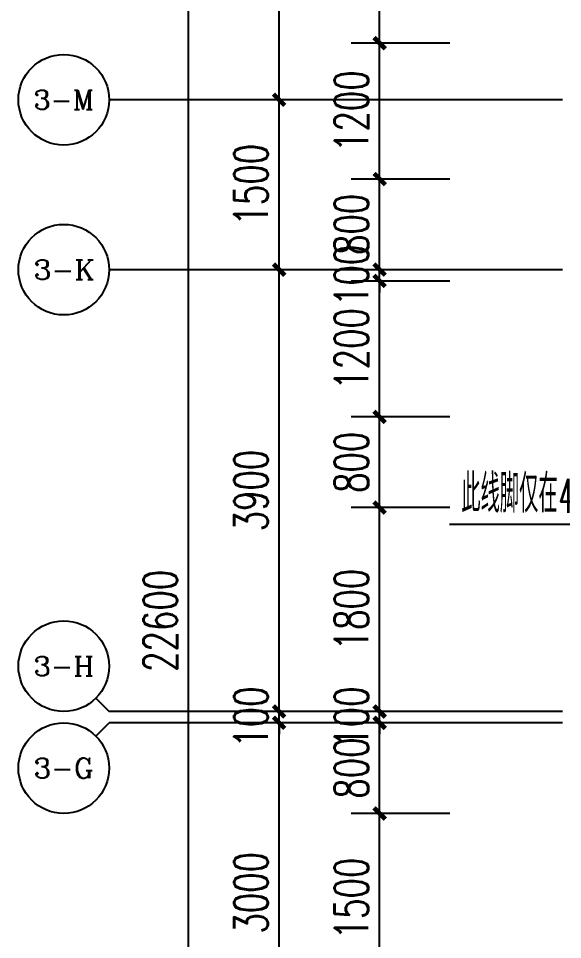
# Model space of a CAD drawing. Extents: x -59851 to 653804, y -249523 to 437614.
# Drawn here: x -49789 to -44989, y 75192 to 83324 of the extents above; entities that cross this region are included whole.
import ezdxf
from ezdxf.enums import TextEntityAlignment as Align

# ---------------------------------------------------------------- set-up
doc = ezdxf.new("R2010")
doc.units = 0
doc.header["$LTSCALE"] = 1000
doc.header["$MEASUREMENT"] = 0
for name, color, linetype in [('A-第三道尺寸线', 105, 'Continuous'), ('AXIS', 3, 'Continuous'), ('AXIS_TEXT', 7, 'Continuous'), ('DIM_LEAD', 3, 'Continuous'), ('PUB_TEXT', 7, 'Continuous')]:
    doc.layers.add(name, color=color, linetype=linetype)
doc.styles.add('_TCH_AXIS', font='COMPLEX', dxfattribs={"bigfont": 'GBCBIG'})
doc.styles.add('_TCH_DIM', font='SIMPLEX.shx', dxfattribs={"width": 0.7, "bigfont": 'GBCBIG.shx'})
doc.styles.add('_TCH_DIM_T3', font='SIMPLEX.shx', dxfattribs={"width": 0.705882, "bigfont": 'GBCBIG.shx'})
doc.styles.add('COMPLEX', font='COMPLEX')
doc.dimstyles.new('_TCH_ARCH&&100', dxfattribs={"dimtxt": 297.5, "dimasz": 100, "dimexe": 250, "dimexo": 300, "dimgap": 100, "dimtad": 1, "dimdec": 0, "dimzin": 0, "dimdsep": 46, "dimtxsty": '_TCH_DIM_T3', "dimblk": 'ARCHTICK', "dimcen": 0.09, "dimclrt": 7, "dimazin": 2, "dimtfac": 1, "dimtdec": 0, "dimtix": 1, "dimtmove": 2, "dimatfit": 3, "dimfxl": 0, "dimtolj": 1, "dimtzin": 0, "dimarcsym": 0})

# ---------------------------------------------------------------- blocks, each defined once
blk = doc.blocks.new('_ArchTick')
at = {"color": 0, "linetype": 'ByBlock', "const_width": 0.4}
blk.add_lwpolyline([(-0.5, -0.5), (0.5, 0.5)], dxfattribs=at)
blk = doc.blocks.new('*D2498')
at = {"layer": 'A-第三道尺寸线', "color": 0, "lineweight": -2, "transparency": 16777216}
for p, q in [((-45984.3, 86605.7), (-46852.2, 86605.7)), ((-46602.2, 83105.7), (-46602.2, 86605.7)), ((-45984.3, 83105.7), (-46852.2, 83105.7))]:
    blk.add_line(p, q, dxfattribs=at)
at = {"layer": 'Defpoints', "color": 0, "transparency": 16777216}
for p in [(-46602.2, 86605.7), (-45684.3, 86605.7), (-45684.3, 83105.7)]:
    blk.add_point(p, dxfattribs=at)
at = {"layer": 'A-第三道尺寸线', "color": 0, "lineweight": -2, "transparency": 16777216, "xscale": 100, "yscale": 100, "zscale": 100}
for p, rotation in [((-46602.2, 86605.7), 90), ((-46602.2, 83105.7), 270)]:
    blk.add_blockref('_ArchTick', p, dxfattribs=dict(at, rotation=rotation))
at = {"layer": 'A-第三道尺寸线', "color": 7, "transparency": 16777216, "insert": (-46851, 84855.7), "char_height": 297.5, "attachment_point": 5, "rotation": 90, "style": '_TCH_DIM_T3'}
blk.add_mtext('\\A1;3500', dxfattribs=at)
blk = doc.blocks.new('*D2499')
at = {"layer": 'A-第三道尺寸线', "color": 0, "lineweight": -2, "transparency": 16777216}
for p, q in [((-45984.3, 83105.7), (-46852.2, 83105.7)), ((-46602.2, 81905.7), (-46602.2, 83105.7)), ((-45984.3, 81905.7), (-46852.2, 81905.7))]:
    blk.add_line(p, q, dxfattribs=at)
at = {"layer": 'Defpoints', "color": 0, "transparency": 16777216}
for p in [(-46602.2, 83105.7), (-45684.3, 83105.7), (-45684.3, 81905.7)]:
    blk.add_point(p, dxfattribs=at)
at = {"layer": 'A-第三道尺寸线', "color": 0, "lineweight": -2, "transparency": 16777216, "xscale": 100, "yscale": 100, "zscale": 100}
for p, rotation in [((-46602.2, 83105.7), 90), ((-46602.2, 81905.7), 270)]:
    blk.add_blockref('_ArchTick', p, dxfattribs=dict(at, rotation=rotation))
at = {"layer": 'A-第三道尺寸线', "color": 7, "transparency": 16777216, "insert": (-46851, 82505.7), "char_height": 297.5, "attachment_point": 5, "rotation": 90, "style": '_TCH_DIM_T3'}
blk.add_mtext('\\A1;1200', dxfattribs=at)
blk = doc.blocks.new('*D2500')
at = {"layer": 'A-第三道尺寸线', "color": 0, "lineweight": -2, "transparency": 16777216}
for p, q in [((-45984.3, 81905.7), (-46852.2, 81905.7)), ((-46602.2, 81105.7), (-46602.2, 81905.7)), ((-45984.3, 81105.7), (-46852.2, 81105.7))]:
    blk.add_line(p, q, dxfattribs=at)
at = {"layer": 'Defpoints', "color": 0, "transparency": 16777216}
for p in [(-46602.2, 81905.7), (-45684.3, 81905.7), (-45684.3, 81105.7)]:
    blk.add_point(p, dxfattribs=at)
at = {"layer": 'A-第三道尺寸线', "color": 0, "lineweight": -2, "transparency": 16777216, "xscale": 100, "yscale": 100, "zscale": 100}
for p, rotation in [((-46602.2, 81905.7), 90), ((-46602.2, 81105.7), 270)]:
    blk.add_blockref('_ArchTick', p, dxfattribs=dict(at, rotation=rotation))
at = {"layer": 'A-第三道尺寸线', "color": 7, "transparency": 16777216, "insert": (-46851, 81505.7), "char_height": 297.5, "attachment_point": 5, "rotation": 90, "style": '_TCH_DIM_T3'}
blk.add_mtext('\\A1;800', dxfattribs=at)
blk = doc.blocks.new('*D2501')
at = {"layer": 'A-第三道尺寸线', "color": 0, "lineweight": -2, "transparency": 16777216}
for p, q in [((-46602.2, 81105.7), (-46602.2, 81205.7)), ((-45984.3, 81105.7), (-46852.2, 81105.7)), ((-46602.2, 81005.7), (-46602.2, 81105.7)), ((-45984.3, 81005.7), (-46852.2, 81005.7)), ((-46602.2, 81005.7), (-46602.2, 80905.7))]:
    blk.add_line(p, q, dxfattribs=at)
at = {"layer": 'Defpoints', "color": 0, "transparency": 16777216}
for p in [(-46602.2, 81105.7), (-45684.3, 81105.7), (-45684.3, 81005.7)]:
    blk.add_point(p, dxfattribs=at)
at = {"layer": 'A-第三道尺寸线', "color": 0, "lineweight": -2, "transparency": 16777216, "xscale": 100, "yscale": 100, "zscale": 100}
for p, rotation in [((-46602.2, 81105.7), 270), ((-46602.2, 81005.7), 90)]:
    blk.add_blockref('_ArchTick', p, dxfattribs=dict(at, rotation=rotation))
at = {"layer": 'A-第三道尺寸线', "color": 7, "transparency": 16777216, "insert": (-46851, 81055.7), "char_height": 297.5, "attachment_point": 5, "rotation": 90, "style": '_TCH_DIM_T3'}
blk.add_mtext('\\A1;100', dxfattribs=at)
blk = doc.blocks.new('*D2502')
at = {"layer": 'A-第三道尺寸线', "color": 0, "lineweight": -2, "transparency": 16777216}
for p, q in [((-45984.3, 81005.7), (-46852.2, 81005.7)), ((-46602.2, 79805.7), (-46602.2, 81005.7)), ((-45984.3, 79805.7), (-46852.2, 79805.7))]:
    blk.add_line(p, q, dxfattribs=at)
at = {"layer": 'Defpoints', "color": 0, "transparency": 16777216}
for p in [(-46602.2, 81005.7), (-45684.3, 81005.7), (-45684.3, 79805.7)]:
    blk.add_point(p, dxfattribs=at)
at = {"layer": 'A-第三道尺寸线', "color": 0, "lineweight": -2, "transparency": 16777216, "xscale": 100, "yscale": 100, "zscale": 100}
for p, rotation in [((-46602.2, 81005.7), 90), ((-46602.2, 79805.7), 270)]:
    blk.add_blockref('_ArchTick', p, dxfattribs=dict(at, rotation=rotation))
at = {"layer": 'A-第三道尺寸线', "color": 7, "transparency": 16777216, "insert": (-46851, 80405.7), "char_height": 297.5, "attachment_point": 5, "rotation": 90, "style": '_TCH_DIM_T3'}
blk.add_mtext('\\A1;1200', dxfattribs=at)
blk = doc.blocks.new('*D2503')
at = {"layer": 'A-第三道尺寸线', "color": 0, "lineweight": -2, "transparency": 16777216}
for p, q in [((-45984.3, 79805.7), (-46852.2, 79805.7)), ((-46602.2, 79005.7), (-46602.2, 79805.7)), ((-45984.3, 79005.7), (-46852.2, 79005.7))]:
    blk.add_line(p, q, dxfattribs=at)
at = {"layer": 'Defpoints', "color": 0, "transparency": 16777216}
for p in [(-46602.2, 79805.7), (-45684.3, 79805.7), (-45684.3, 79005.7)]:
    blk.add_point(p, dxfattribs=at)
at = {"layer": 'A-第三道尺寸线', "color": 0, "lineweight": -2, "transparency": 16777216, "xscale": 100, "yscale": 100, "zscale": 100}
for p, rotation in [((-46602.2, 79805.7), 90), ((-46602.2, 79005.7), 270)]:
    blk.add_blockref('_ArchTick', p, dxfattribs=dict(at, rotation=rotation))
at = {"layer": 'A-第三道尺寸线', "color": 7, "transparency": 16777216, "insert": (-46851, 79405.7), "char_height": 297.5, "attachment_point": 5, "rotation": 90, "style": '_TCH_DIM_T3'}
blk.add_mtext('\\A1;800', dxfattribs=at)
blk = doc.blocks.new('*D2504')
at = {"layer": 'A-第三道尺寸线', "color": 0, "lineweight": -2, "transparency": 16777216}
for p, q in [((-45984.3, 79005.7), (-46852.2, 79005.7)), ((-46602.2, 77205.7), (-46602.2, 79005.7)), ((-45984.3, 77205.7), (-46852.2, 77205.7))]:
    blk.add_line(p, q, dxfattribs=at)
at = {"layer": 'Defpoints', "color": 0, "transparency": 16777216}
for p in [(-46602.2, 79005.7), (-45684.3, 79005.7), (-45684.3, 77205.7)]:
    blk.add_point(p, dxfattribs=at)
at = {"layer": 'A-第三道尺寸线', "color": 0, "lineweight": -2, "transparency": 16777216, "xscale": 100, "yscale": 100, "zscale": 100}
for p, rotation in [((-46602.2, 79005.7), 90), ((-46602.2, 77205.7), 270)]:
    blk.add_blockref('_ArchTick', p, dxfattribs=dict(at, rotation=rotation))
at = {"layer": 'A-第三道尺寸线', "color": 7, "transparency": 16777216, "insert": (-46851, 78105.7), "char_height": 297.5, "attachment_point": 5, "rotation": 90, "style": '_TCH_DIM_T3'}
blk.add_mtext('\\A1;1800', dxfattribs=at)
blk = doc.blocks.new('*D2505')
at = {"layer": 'A-第三道尺寸线', "color": 0, "lineweight": -2, "transparency": 16777216}
for p, q in [((-46602.2, 77205.7), (-46602.2, 77305.7)), ((-45984.3, 77205.7), (-46852.2, 77205.7)), ((-46602.2, 77105.7), (-46602.2, 77205.7)), ((-45984.3, 77105.7), (-46852.2, 77105.7)), ((-46602.2, 77105.7), (-46602.2, 77005.7))]:
    blk.add_line(p, q, dxfattribs=at)
at = {"layer": 'Defpoints', "color": 0, "transparency": 16777216}
for p in [(-46602.2, 77205.7), (-45684.3, 77205.7), (-45684.3, 77105.7)]:
    blk.add_point(p, dxfattribs=at)
at = {"layer": 'A-第三道尺寸线', "color": 0, "lineweight": -2, "transparency": 16777216, "xscale": 100, "yscale": 100, "zscale": 100}
for p, rotation in [((-46602.2, 77205.7), 270), ((-46602.2, 77105.7), 90)]:
    blk.add_blockref('_ArchTick', p, dxfattribs=dict(at, rotation=rotation))
at = {"layer": 'A-第三道尺寸线', "color": 7, "transparency": 16777216, "insert": (-46851, 77155.7), "char_height": 297.5, "attachment_point": 5, "rotation": 90, "style": '_TCH_DIM_T3'}
blk.add_mtext('\\A1;100', dxfattribs=at)
blk = doc.blocks.new('*D2506')
at = {"layer": 'A-第三道尺寸线', "color": 0, "lineweight": -2, "transparency": 16777216}
for p, q in [((-45984.3, 77105.7), (-46852.2, 77105.7)), ((-46602.2, 76305.7), (-46602.2, 77105.7)), ((-45984.3, 76305.7), (-46852.2, 76305.7))]:
    blk.add_line(p, q, dxfattribs=at)
at = {"layer": 'Defpoints', "color": 0, "transparency": 16777216}
for p in [(-46602.2, 77105.7), (-45684.3, 77105.7), (-45684.3, 76305.7)]:
    blk.add_point(p, dxfattribs=at)
at = {"layer": 'A-第三道尺寸线', "color": 0, "lineweight": -2, "transparency": 16777216, "xscale": 100, "yscale": 100, "zscale": 100}
for p, rotation in [((-46602.2, 77105.7), 90), ((-46602.2, 76305.7), 270)]:
    blk.add_blockref('_ArchTick', p, dxfattribs=dict(at, rotation=rotation))
at = {"layer": 'A-第三道尺寸线', "color": 7, "transparency": 16777216, "insert": (-46851, 76705.7), "char_height": 297.5, "attachment_point": 5, "rotation": 90, "style": '_TCH_DIM_T3'}
blk.add_mtext('\\A1;800', dxfattribs=at)
blk = doc.blocks.new('*D2507')
at = {"layer": 'A-第三道尺寸线', "color": 0, "lineweight": -2, "transparency": 16777216}
for p, q in [((-45984.3, 76305.7), (-46852.2, 76305.7)), ((-46602.2, 74805.7), (-46602.2, 76305.7)), ((-45984.3, 74805.7), (-46852.2, 74805.7))]:
    blk.add_line(p, q, dxfattribs=at)
at = {"layer": 'Defpoints', "color": 0, "transparency": 16777216}
for p in [(-46602.2, 76305.7), (-45684.3, 76305.7), (-45684.3, 74805.7)]:
    blk.add_point(p, dxfattribs=at)
at = {"layer": 'A-第三道尺寸线', "color": 0, "lineweight": -2, "transparency": 16777216, "xscale": 100, "yscale": 100, "zscale": 100}
for p, rotation in [((-46602.2, 76305.7), 90), ((-46602.2, 74805.7), 270)]:
    blk.add_blockref('_ArchTick', p, dxfattribs=dict(at, rotation=rotation))
at = {"layer": 'A-第三道尺寸线', "color": 7, "transparency": 16777216, "insert": (-46851, 75555.7), "char_height": 297.5, "attachment_point": 5, "rotation": 90, "style": '_TCH_DIM_T3'}
blk.add_mtext('\\A1;1500', dxfattribs=at)
blk = doc.blocks.new('*D2873')
at = {"layer": 'AXIS', "color": 0, "lineweight": -2, "transparency": 16777216}
for p, q in [((-45288.6, 77105.7), (-47738.6, 77105.7)), ((-47488.6, 74105.7), (-47488.6, 77105.7)), ((-45288.6, 74105.7), (-47738.6, 74105.7))]:
    blk.add_line(p, q, dxfattribs=at)
at = {"layer": 'Defpoints', "color": 0, "transparency": 16777216}
for p in [(-47488.6, 77105.7), (-44988.6, 77105.7), (-44988.6, 74105.7)]:
    blk.add_point(p, dxfattribs=at)
at = {"layer": 'AXIS', "color": 0, "lineweight": -2, "transparency": 16777216, "xscale": 100, "yscale": 100, "zscale": 100}
for p, rotation in [((-47488.6, 77105.7), 90), ((-47488.6, 74105.7), 270)]:
    blk.add_blockref('_ArchTick', p, dxfattribs=dict(at, rotation=rotation))
at = {"layer": 'AXIS', "color": 7, "transparency": 16777216, "insert": (-47737.3, 75605.7), "char_height": 297.5, "attachment_point": 5, "rotation": 90, "style": '_TCH_DIM_T3'}
blk.add_mtext('\\A1;3000', dxfattribs=at)
blk = doc.blocks.new('*D2874')
at = {"layer": 'AXIS', "color": 0, "lineweight": -2, "transparency": 16777216}
for p, q in [((-47488.6, 77205.7), (-47488.6, 77305.7)), ((-45288.6, 77205.7), (-47738.6, 77205.7)), ((-47488.6, 77105.7), (-47488.6, 77205.7)), ((-45288.6, 77105.7), (-47738.6, 77105.7)), ((-47488.6, 77105.7), (-47488.6, 77005.7))]:
    blk.add_line(p, q, dxfattribs=at)
at = {"layer": 'Defpoints', "color": 0, "transparency": 16777216}
for p in [(-47488.6, 77205.7), (-44988.6, 77205.7), (-44988.6, 77105.7)]:
    blk.add_point(p, dxfattribs=at)
at = {"layer": 'AXIS', "color": 0, "lineweight": -2, "transparency": 16777216, "xscale": 100, "yscale": 100, "zscale": 100}
for p, rotation in [((-47488.6, 77205.7), 270), ((-47488.6, 77105.7), 90)]:
    blk.add_blockref('_ArchTick', p, dxfattribs=dict(at, rotation=rotation))
at = {"layer": 'AXIS', "color": 7, "transparency": 16777216, "insert": (-47737.3, 77155.7), "char_height": 297.5, "attachment_point": 5, "rotation": 90, "style": '_TCH_DIM_T3'}
blk.add_mtext('\\A1;100', dxfattribs=at)
blk = doc.blocks.new('*D2875')
at = {"layer": 'AXIS', "color": 0, "lineweight": -2, "transparency": 16777216}
for p, q in [((-45288.6, 81105.7), (-47738.6, 81105.7)), ((-47488.6, 77205.7), (-47488.6, 81105.7)), ((-45288.6, 77205.7), (-47738.6, 77205.7))]:
    blk.add_line(p, q, dxfattribs=at)
at = {"layer": 'Defpoints', "color": 0, "transparency": 16777216}
for p in [(-47488.6, 81105.7), (-44988.6, 81105.7), (-44988.6, 77205.7)]:
    blk.add_point(p, dxfattribs=at)
at = {"layer": 'AXIS', "color": 0, "lineweight": -2, "transparency": 16777216, "xscale": 100, "yscale": 100, "zscale": 100}
for p, rotation in [((-47488.6, 81105.7), 90), ((-47488.6, 77205.7), 270)]:
    blk.add_blockref('_ArchTick', p, dxfattribs=dict(at, rotation=rotation))
at = {"layer": 'AXIS', "color": 7, "transparency": 16777216, "insert": (-47737.3, 79155.7), "char_height": 297.5, "attachment_point": 5, "rotation": 90, "style": '_TCH_DIM_T3'}
blk.add_mtext('\\A1;3900', dxfattribs=at)
blk = doc.blocks.new('*D2876')
at = {"layer": 'AXIS', "color": 0, "lineweight": -2, "transparency": 16777216}
for p, q in [((-45288.6, 82605.7), (-47738.6, 82605.7)), ((-47488.6, 81105.7), (-47488.6, 82605.7)), ((-45288.6, 81105.7), (-47738.6, 81105.7))]:
    blk.add_line(p, q, dxfattribs=at)
at = {"layer": 'Defpoints', "color": 0, "transparency": 16777216}
for p in [(-47488.6, 82605.7), (-44988.6, 82605.7), (-44988.6, 81105.7)]:
    blk.add_point(p, dxfattribs=at)
at = {"layer": 'AXIS', "color": 0, "lineweight": -2, "transparency": 16777216, "xscale": 100, "yscale": 100, "zscale": 100}
for p, rotation in [((-47488.6, 82605.7), 90), ((-47488.6, 81105.7), 270)]:
    blk.add_blockref('_ArchTick', p, dxfattribs=dict(at, rotation=rotation))
at = {"layer": 'AXIS', "color": 7, "transparency": 16777216, "insert": (-47737.3, 81855.7), "char_height": 297.5, "attachment_point": 5, "rotation": 90, "style": '_TCH_DIM_T3'}
blk.add_mtext('\\A1;1500', dxfattribs=at)
blk = doc.blocks.new('*D2877')
at = {"layer": 'AXIS', "color": 0, "lineweight": -2, "transparency": 16777216}
for p, q in [((-45288.6, 87405.7), (-47738.6, 87405.7)), ((-47488.6, 82605.7), (-47488.6, 87405.7)), ((-45288.6, 82605.7), (-47738.6, 82605.7))]:
    blk.add_line(p, q, dxfattribs=at)
at = {"layer": 'Defpoints', "color": 0, "transparency": 16777216}
for p in [(-47488.6, 87405.7), (-44988.6, 87405.7), (-44988.6, 82605.7)]:
    blk.add_point(p, dxfattribs=at)
at = {"layer": 'AXIS', "color": 0, "lineweight": -2, "transparency": 16777216, "xscale": 100, "yscale": 100, "zscale": 100}
for p, rotation in [((-47488.6, 87405.7), 90), ((-47488.6, 82605.7), 270)]:
    blk.add_blockref('_ArchTick', p, dxfattribs=dict(at, rotation=rotation))
at = {"layer": 'AXIS', "color": 7, "transparency": 16777216, "insert": (-47737.3, 85005.7), "char_height": 297.5, "attachment_point": 5, "rotation": 90, "style": '_TCH_DIM_T3'}
blk.add_mtext('\\A1;4800', dxfattribs=at)
blk = doc.blocks.new('*D2879')
at = {"layer": 'AXIS', "color": 0, "lineweight": -2, "transparency": 16777216}
for p, q in [((-47152.2, 89305.7), (-48538.6, 89305.7)), ((-48288.6, 66705.7), (-48288.6, 89305.7)), ((-47152.2, 66705.7), (-48538.6, 66705.7))]:
    blk.add_line(p, q, dxfattribs=at)
at = {"layer": 'Defpoints', "color": 0, "transparency": 16777216}
for p in [(-48288.6, 89305.7), (-46852.2, 89305.7), (-46852.2, 66705.7)]:
    blk.add_point(p, dxfattribs=at)
at = {"layer": 'AXIS', "color": 0, "lineweight": -2, "transparency": 16777216, "xscale": 100, "yscale": 100, "zscale": 100}
for p, rotation in [((-48288.6, 89305.7), 90), ((-48288.6, 66705.7), 270)]:
    blk.add_blockref('_ArchTick', p, dxfattribs=dict(at, rotation=rotation))
at = {"layer": 'AXIS', "color": 7, "transparency": 16777216, "insert": (-48537.3, 78005.7), "char_height": 297.5, "attachment_point": 5, "rotation": 90, "style": '_TCH_DIM_T3'}
blk.add_mtext('\\A1;22600', dxfattribs=at)
blk = doc.blocks.new('_AXISO')
blk.add_circle((0, 0), 0.5)
at = {"layer": 'AXIS_TEXT', "style": 'COMPLEX', "width": 1.041667}
blk.add_attdef('A', text='', height=0.56, dxfattribs=at).set_placement((-0.25, -0.28), (0.25, -0.28), align=Align.FIT)

msp = doc.modelspace()

# ---------------------------------------------------------------- linework, layer by layer
at = {"layer": 'AXIS'}
for p, q in [((-44988.6, 82605.7), (-48988.6, 82605.7)), ((-44988.6, 81105.7), (-48988.6, 81105.7)), ((-49105.7, 77322.9), (-48988.6, 77205.7)), ((-44988.6, 77205.7), (-48988.6, 77205.7)), ((-49105.7, 76988.6), (-48988.6, 77105.7)), ((-44988.6, 77105.7), (-48988.6, 77105.7))]:
    msp.add_line(p, q, dxfattribs=at)
at = {"layer": 'DIM_LEAD'}
msp.add_line((-44479.5, 78855.7), (-45987.3, 78855.7), dxfattribs=at)

# ---------------------------------------------------------------- block references
at = {"layer": 'AXIS'}
ref = msp.add_blockref('_AXISO', (-49388.6, 82605.7), dxfattribs=dict(at, xscale=800, yscale=800, zscale=800))
ref.add_attrib('A', '3-M', dxfattribs={"layer": 'AXIS_TEXT', "height": 169.79, "style": '_TCH_AXIS'}).set_placement((-49655.4, 82520.8), (-49121.8, 82520.8), align=Align.FIT)
ref = msp.add_blockref('_AXISO', (-49388.6, 81105.7), dxfattribs=dict(at, xscale=800, yscale=800, zscale=800))
ref.add_attrib('A', '3-K', dxfattribs={"layer": 'AXIS_TEXT', "height": 174.59, "style": '_TCH_AXIS'}).set_placement((-49654.6, 81018.4), (-49122.5, 81018.4), align=Align.FIT)
ref = msp.add_blockref('_AXISO', (-49388.6, 77605.7), dxfattribs=dict(at, xscale=800, yscale=800, zscale=800))
ref.add_attrib('A', '3-H', dxfattribs={"layer": 'AXIS_TEXT', "height": 172.16, "style": '_TCH_AXIS'}).set_placement((-49655, 77519.7), (-49122.1, 77519.7), align=Align.FIT)
ref = msp.add_blockref('_AXISO', (-49388.6, 76705.7), dxfattribs=dict(at, xscale=800, yscale=800, zscale=800))
ref.add_attrib('A', '3-G', dxfattribs={"layer": 'AXIS_TEXT', "height": 177.09, "style": '_TCH_AXIS'}).set_placement((-49654.2, 76617.2), (-49122.9, 76617.2), align=Align.FIT)

# ---------------------------------------------------------------- texts
at = {"layer": 'PUB_TEXT', "style": '_TCH_DIM'}
for s, height, width, p in [('此线脚仅在', 337.59, 0.7, (-45882.3, 78960.7)), ('4', 297.5, 0.494118, (-45022.2, 78960.7))]:
    msp.add_text(s, height=height, dxfattribs=dict(at, width=width)).set_placement(p)

# ---------------------------------------------------------------- dimensions: what is measured, and where the dimension line sits
at = {"layer": 'A-第三道尺寸线'}
for p1, p2, picture, middle in [((-45684.3, 83105.7), (-45684.3, 86605.7), '*D2498', (-46851, 84855.7)), ((-45684.3, 81905.7), (-45684.3, 83105.7), '*D2499', (-46851, 82505.7)), ((-45684.3, 81105.7), (-45684.3, 81905.7), '*D2500', (-46851, 81505.7)), ((-45684.3, 81005.7), (-45684.3, 81105.7), '*D2501', (-46851, 81055.7)), ((-45684.3, 79805.7), (-45684.3, 81005.7), '*D2502', (-46851, 80405.7)), ((-45684.3, 79005.7), (-45684.3, 79805.7), '*D2503', (-46851, 79405.7)), ((-45684.3, 77205.7), (-45684.3, 79005.7), '*D2504', (-46851, 78105.7)), ((-45684.3, 77105.7), (-45684.3, 77205.7), '*D2505', (-46851, 77155.7)), ((-45684.3, 76305.7), (-45684.3, 77105.7), '*D2506', (-46851, 76705.7)), ((-45684.3, 74805.7), (-45684.3, 76305.7), '*D2507', (-46851, 75555.7))]:
    dim = msp.add_aligned_dim(p1=p1, p2=p2, distance=917.9, dimstyle='_TCH_ARCH&&100', dxfattribs=at)
    dim.commit()
    dim.dimension.update_dxf_attribs({"geometry": picture, "text_midpoint": middle})
at = {"layer": 'AXIS'}
for p1, p2, distance, picture, middle in [((-46852.2, 66705.7), (-46852.2, 89305.7), 1436.3, '*D2879', (-48537.3, 78005.7)), ((-44988.6, 82605.7), (-44988.6, 87405.7), 2500, '*D2877', (-47737.3, 85005.7)), ((-44988.6, 81105.7), (-44988.6, 82605.7), 2500, '*D2876', (-47737.3, 81855.7)), ((-44988.6, 77205.7), (-44988.6, 81105.7), 2500, '*D2875', (-47737.3, 79155.7)), ((-44988.6, 77105.7), (-44988.6, 77205.7), 2500, '*D2874', (-47737.3, 77155.7)), ((-44988.6, 74105.7), (-44988.6, 77105.7), 2500, '*D2873', (-47737.3, 75605.7))]:
    dim = msp.add_aligned_dim(p1=p1, p2=p2, distance=distance, dimstyle='_TCH_ARCH&&100', dxfattribs=at)
    dim.commit()
    dim.dimension.update_dxf_attribs({"geometry": picture, "text_midpoint": middle})

doc.saveas('drawing.dxf')
